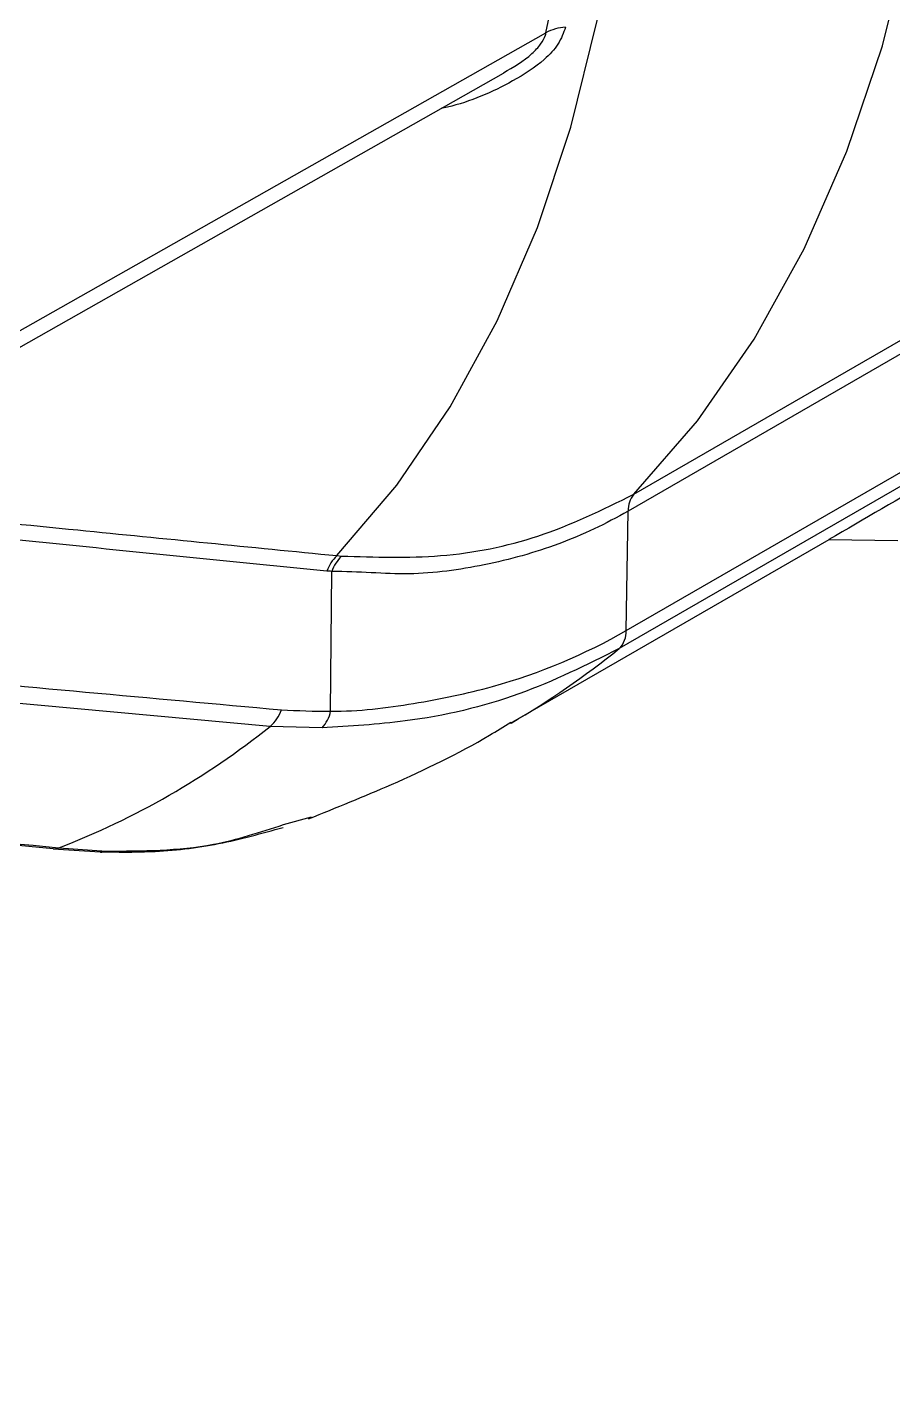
# Model space of a CAD drawing. Extents: x 17.1 to 113.1, y 3.8 to 84.5.
# Drawn here: x 81.705 to 82.935, y 62.064 to 64.004 of the extents above; entities that cross this region are included whole.
import ezdxf

# ---------------------------------------------------------------- set-up
doc = ezdxf.new("R2010")
doc.units = 0
doc.header["$MEASUREMENT"] = 0
doc.layers.add('OBJECT', color=7, linetype='CONTINUOUS')

msp = doc.modelspace()

# ---------------------------------------------------------------- linework, layer by layer
at = {"layer": 'OBJECT'}
for p, q in [((83.1575, 63.6615), (82.5589, 63.3159)), ((82.5671, 63.3398), (82.9711, 63.573)), ((82.5563, 63.146), (83.2301, 63.535)), ((83.22, 63.5094), (82.5462, 63.1204)), ((82.5563, 63.146), (82.5589, 63.3159)), ((82.3919, 63.0141), (82.8448, 63.2755)), ((82.8445, 63.2754), (82.9424, 63.2738)), ((82.1449, 63.2525), (82.1515, 63.2519)), ((82.136, 63.0311), (82.1376, 63.23)), ((82.0499, 63.0097), (80.9362, 63.1113)), ((82.1238, 63.0074), (82.0499, 63.0097)), ((80.8799, 62.919), (81.7414, 62.8358)), ((82.069, 62.87), (82.1086, 62.8811)), ((81.7413, 62.8357), (81.8083, 62.8313)), ((81.7496, 62.8371), (81.8171, 62.8324))]:
    msp.add_line(p, q, dxfattribs=at)
at = {"layer": 'OBJECT', "flags": 128}
for points in [[(82.5671, 63.3398), (82.6574, 63.444), (82.7383, 63.5604), (82.8093, 63.6886), (82.8701, 63.8278), (82.9204, 63.9775), (82.96, 64.1369), (82.9887, 64.3054), (83.0063, 64.482), (83.0129, 64.666)], [(82.1449, 63.2525), (82.2299, 63.3525), (82.306, 63.464), (82.3729, 63.5864), (82.4301, 63.7193), (82.4774, 63.8619), (82.5147, 64.0137), (82.5417, 64.1739), (82.5584, 64.3418), (82.5646, 64.5166)], [(79.0978, 62.1025), (79.2741, 62.2023), (79.9794, 62.6016), (82.4421, 63.996)], [(79.0726, 62.0635), (79.7102, 62.4247), (82.382, 63.9386)]]:
    msp.add_lwpolyline(points, dxfattribs=at)
at = {"layer": 'OBJECT'}
for centre, radius, start, end in [((79.9592, 64.5007), 2.5337, 348.5093, 359.9974), ((82.4733, 63.9393), 0.0647, 93.1014, 118.8108), ((82.5935, 63.3173), 0.0346, 139.6119, 182.4222), ((82.1851, 63.2105), 0.0581, 133.8198, 159.7763), ((82.192, 63.2108), 0.0576, 134.6227, 160.5953), ((82.5235, 63.1441), 0.0328, 313.6403, 3.298), ((81.8022, 64.035), 1.179, 300.0416, 309.127), ((82.015, 63.0509), 0.054, 310.213, 340.9051), ((82.0875, 63.0411), 0.0495, 317.1455, 348.379), ((81.3463, 63.8862), 1.124, 291.026, 308.7499), ((81.7428, 62.8527), 0.017, 265.3203, 293.5253), ((81.8094, 62.854), 0.023, 267.9544, 289.7151)]:
    msp.add_arc(centre, radius, start, end, dxfattribs=at)
for points, knots in [([(82.4698, 64.0039), (82.467, 63.9958), (82.4613, 63.9797), (82.4356, 63.9525), (82.3839, 63.9192), (82.3314, 63.8968), (82.296, 63.8889), (82.293, 63.8882)], [0, 0, 0, 0, 0.143825, 0.286943, 0.531667, 0.959784, 1, 1, 1, 1]), ([(82.3816, 63.9391), (82.396, 63.9475), (82.4163, 63.9593), (82.4348, 63.9792), (82.4406, 63.9896), (82.4419, 63.9948), (82.4421, 63.996)], [0, 0, 0, 0, 0.539766, 0.759334, 0.946999, 1, 1, 1, 1]), ([(83.1442, 63.4526), (83.1193, 63.4376), (83.0696, 63.4076), (82.9699, 63.3483), (82.8947, 63.3045), (82.8445, 63.2754)], [0, 0, 0, 0, 0.250124, 0.500247, 1, 1, 1, 1]), ([(81.3168, 63.335), (81.3273, 63.334), (81.4806, 63.3185), (81.7567, 63.2909), (82.0221, 63.2646), (82.1449, 63.2525)], [0, 0, 0, 0, 0.0381367, 0.5553096, 1, 1, 1, 1]), ([(82.1515, 63.2519), (82.1988, 63.2504), (82.2947, 63.2473), (82.4365, 63.2756), (82.5225, 63.3179), (82.5671, 63.3398)], [0, 0, 0, 0, 0.319145, 0.647516, 1, 1, 1, 1]), ([(82.1306, 63.2306), (81.9785, 63.2458), (81.696, 63.2739), (81.4136, 63.3027), (81.2832, 63.316)], [0, 0, 0, 0, 0.538434, 1, 1, 1, 1]), ([(82.5589, 63.3159), (82.5589, 63.3159), (82.5274, 63.2977), (82.4614, 63.2665), (82.3568, 63.2374), (82.2473, 63.2223), (82.1761, 63.23), (82.1376, 63.23), (82.1376, 63.23)], [0, 0, 0, 0, 0.0000045, 0.25468, 0.5093557, 0.7546737, 0.9999956, 1, 1, 1, 1]), ([(82.1376, 63.23), (82.1376, 63.23), (82.1354, 63.2305), (82.133, 63.2306), (82.1306, 63.2306)], [0, 0, 0, 0, 0.00031, 1, 1, 1, 1]), ([(82.136, 63.0311), (82.136, 63.0311), (82.1759, 63.0311), (82.255, 63.0409), (82.3994, 63.0708), (82.4979, 63.1123), (82.5563, 63.146), (82.5563, 63.146)], [0, 0, 0, 0, 0.000004, 0.259099, 0.518181, 0.999995, 1, 1, 1, 1]), ([(80.9803, 63.132), (81.1566, 63.116), (81.5188, 63.0831), (81.8805, 63.0501), (82.066, 63.0332)], [0, 0, 0, 0, 0.486991, 1, 1, 1, 1]), ([(82.5462, 63.1204), (82.4997, 63.0971), (82.4055, 63.0499), (82.2609, 63.0159), (82.1635, 63.0099), (82.1238, 63.0074)], [0, 0, 0, 0, 0.365475, 0.741466, 1, 1, 1, 1]), ([(82.066, 63.0332), (82.0892, 63.0322), (82.1123, 63.0311), (82.136, 63.0311), (82.136, 63.0311)], [0, 0, 0, 0, 0.999971, 1, 1, 1, 1]), ([(82.1047, 62.8783), (82.1441, 62.8942), (82.2318, 62.9294), (82.3279, 62.9759), (82.3822, 63.0093), (82.3922, 63.0155)], [0, 0, 0, 0, 0.399762, 0.889433, 1, 1, 1, 1]), ([(80.8825, 62.9205), (80.9758, 62.9115), (81.2646, 62.8835), (81.5538, 62.8558), (81.7496, 62.8371)], [0, 0, 0, 0, 0.322807, 1, 1, 1, 1]), ([(81.8171, 62.8324), (81.8683, 62.8325), (81.9543, 62.8326), (82.036, 62.8592), (82.069, 62.87)], [0, 0, 0, 0, 0.595798, 1, 1, 1, 1]), ([(81.8085, 62.8314), (81.8325, 62.831), (81.8888, 62.83), (81.9765, 62.8404), (82.0382, 62.8576), (82.0687, 62.8661)], [0, 0, 0, 0, 0.272883, 0.64058, 1, 1, 1, 1])]:
    msp.add_open_spline(points, degree=3, knots=knots, dxfattribs=at)

doc.saveas('drawing.dxf')
